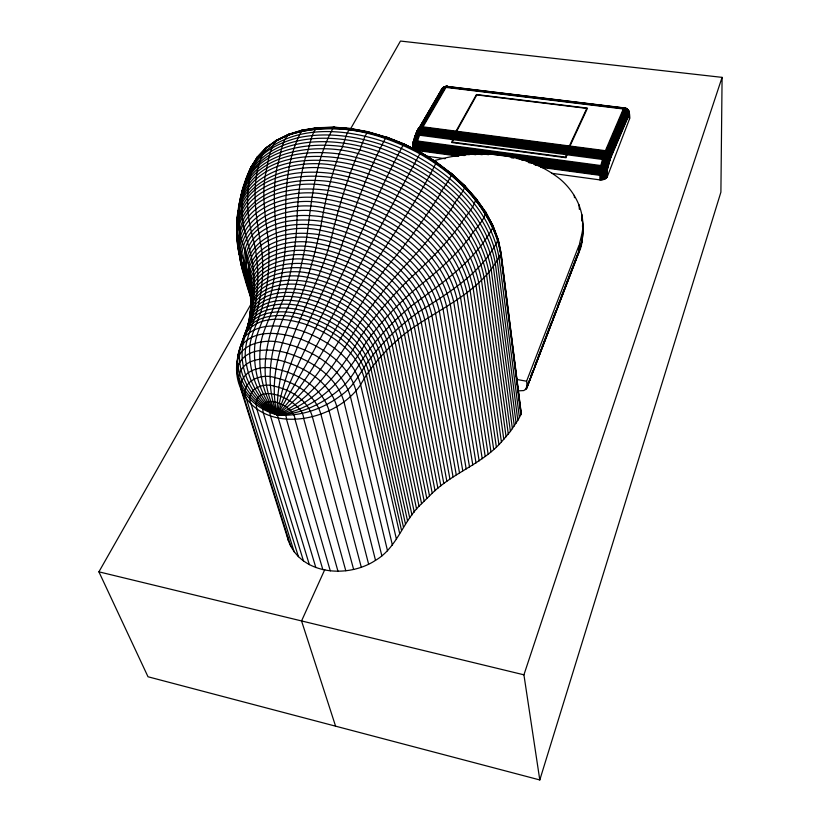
<?xml version="1.0" encoding="UTF-8"?>
<svg xmlns="http://www.w3.org/2000/svg" width="821" height="821" viewBox="0 0 821 821"><rect width="100%" height="100%" fill="white"/><g stroke="black" fill="none" stroke-linecap="round" stroke-linejoin="round"><path stroke-width="1.23" d="M239.404 206.215C234.693 224.759 236.992 244.709 244.566 262.186C251.288 281.552 252.652 302.692 248.599 322.766C255.29 295.201 251.308 266.415 241.507 240.163C234.796 215.79 239.968 189.867 250.785 167.484L258.102 156.503L256.891 158.494M607.314 176.689L607.181 170.327L610.29 158.915L629.112 114.581C630.641 111.635 625.551 105.673 623.313 108.967L603.712 154.646L599.977 168.808L599.843 179.881L604.492 179.276L607.314 176.689L629.461 119.096L629.409 117.157M350.413 129.143L400.463 41.05L722.09 77.369L720.9 192.155L539.797 779.95L148.016 676.771L98.91 571.837L251.585 303.103C262.392 274.183 301.41 277.765 325.054 286.416C353.081 296.986 381.724 317.101 389.246 347.704L421.584 503.694C403.162 520.37 397.58 547.463 375.515 560.343C348.207 578.456 300.907 575.121 288.417 540.711L240.491 387.974C228.279 359.126 247.932 335.953 252.201 308.747C255.177 291.691 254.787 274.091 251.411 257.127C247.49 240.461 241.261 224.02 242.041 206.594C242.133 198.692 243.129 190.8 245.11 183.155C246.731 173.59 253.648 166.427 256.86 157.499L265.871 147.862L269.103 146.138M432.236 493.195C452.956 472.906 482.019 463.855 501.415 441.985L478.766 282.619C464.491 217.113 397.703 176.022 335.235 165.534C289.208 156.76 228.967 178.68 237.423 235.032C235.658 259.292 252.468 279.982 251.062 304.273C244.966 265.183 293.949 257.702 321.596 266.979C356.088 276.79 392.089 300.004 401.264 336.723L432.236 493.195L421.584 503.694M609.9 160.095L607.817 157.098L603.466 155.395L420.711 131.319L417.13 131.945L416.257 134.439L416.75 133.32M441.205 91.388L442.273 88.278L445.844 86.379L623.888 108.013C629.574 108.382 630.159 114.724 629.461 119.096M517.907 390.868L523.839 390.57L526.672 388.333L578.918 252.396C578.138 243.026 583.197 234.437 582.838 224.933C582.838 206.964 573.366 190.267 559.83 178.896C524.557 151.013 475.02 148.775 433.201 160.998M582.038 221.116L581.894 214.64M581.802 235.442C582.777 241.938 581.145 249.266 577.471 254.602M375.515 560.343L336.846 406.652C330.042 382.904 306.551 368.311 284.128 361.527C268.683 356.663 241.528 356.581 238.86 377.362C244.473 395.332 260.093 408.489 277.344 414.892C300.137 414.564 321.904 404.312 339.083 389.749C352.045 379.651 358.274 364.267 367.962 351.511C380.421 334.578 395.178 319.41 411.331 305.997C441.667 283.276 474.959 261.447 493.154 226.924L484.883 211.561C487.469 218.201 471.931 231.881 468.894 238.408C453.849 257.661 435.048 273.424 416.031 288.571C397.58 304.447 380.698 322.212 366.361 341.905C346.595 375.956 319.112 409.576 277.344 414.892C255.711 409.433 234.785 389.749 238.049 366.115C234.868 347.232 249.399 332.967 252.837 315.315C259.487 290.511 259.21 264.105 253.32 239.178C246.372 215.861 245.038 190.277 252.991 167.032C261.622 150.592 280.751 142.361 297.982 137.774C325.927 131.822 355.021 135.855 381.898 144.732C434.011 163.492 486.689 202.941 497.218 260.38L517.805 420.362L510.395 431.436L501.415 441.985M610.29 158.915L608.279 155.703L603.958 153.917L421.317 129.923L417.704 130.621L416.504 133.874M611.306 156.267L609.459 152.624L605.231 150.654L422.897 126.824C415.036 128.24 413.415 141.787 413.24 148.847C412.204 143.439 412.132 145.686 416.391 146.682L475.79 154.707M381.868 555.899L343.999 401.921C336.631 376.1 311.067 360.234 286.703 352.897C270.52 348.402 245.171 347.026 238.049 366.115C240.953 388.076 257.702 405.964 277.344 414.892C330.966 375.053 350.7 307.629 393.916 258.512C410.367 238.059 426.048 216.949 439.769 194.556C440.395 190.78 454.198 175.027 450.493 173.631M469.427 154.676L415.652 147.39L412.809 146.261L412.963 144.886M629.276 114.704L628.301 110.219M609.705 160.711L607.591 157.827L603.23 156.164L420.414 132.058L416.483 132.93L415.231 136.471L418.187 129.184L422.251 127.994L604.718 151.885L608.987 153.784L610.886 157.283M412.768 144.712L412.778 147.975M417.078 131.216L416.996 132.786L417.868 129.626M602.224 179.881L602.357 169.177L606.021 155.251L626.228 108.588L628.773 110.999L629.255 114.468L627.829 110.178L624.247 107.838M610.485 158.35L608.515 155.046L604.215 153.219L421.625 129.256L417.992 129.995L417.242 132.273M412.963 145.327L413.076 149.196M392.448 545.36L355.996 390.847C348.987 364.914 324.469 348.196 300.619 339.042C281.541 332.505 253.556 327.969 240.317 347.273C235.196 375.012 253.545 402.126 277.344 414.892C316.814 403.932 341.895 369.358 361.332 335.645C375.32 315.367 391.473 296.627 409.032 279.376C427.156 262.679 445.003 245.489 459.616 225.539C464.358 217.011 474.795 207.631 475.78 198.333L485.858 212.557M607.407 169.259L605.108 166.94L600.674 165.514L417.417 140.986C412.45 140.258 410.705 145.214 416.811 143.316L600.13 167.946L607.222 170.08M441.113 91.521L442.54 88.032L446.224 87.005L623.508 108.557L627.552 110.578L629.173 114.458L628.599 110.732M412.604 145.933L413.445 147.38L415.652 148.18L465.63 154.974M581.73 241.538L582.181 236.9M418.033 130.816L419.203 127.707M482.184 154.707L416.452 145.84C411.793 146.179 412.234 142.505 416.668 144.147L599.977 168.808L607.181 170.327M237.721 370.62L237.187 368.301L237.71 363.847M417.499 130.642L442.334 88.34L445.105 86.718L624.453 108.372L627.685 110.342L629.184 114.437L627.962 110.086L608.741 154.41L604.564 169.588L604.492 179.276M412.706 144.968L413.014 144.414L412.645 146.035M413.189 142.105L413.137 143.726M517.805 420.362L521.078 414.338L520.986 412.532M396.492 539.459L360.624 384.721C353.543 358.172 328.472 341.002 304.068 331.663C285.4 325.373 260.78 321.227 245.13 336.271C234.796 365.92 252.068 398.811 277.344 414.892C315.367 397.518 337.205 360.491 357.71 326.06C371.513 305.279 387.009 285.657 403.696 267.133C421.625 248.25 438.599 228.33 452.874 206.492C453.202 202.951 468.575 186.921 463.516 185.618M629.245 114.447L628.835 111.379L609.521 156.072L605.765 169.865L605.754 178.578M412.84 143.891L412.676 144.404L414.584 144.722L488.598 154.697M412.942 144.465L413.035 143.86M238.911 208.236C242.585 150.797 313.612 141.038 357.915 153.527C415.97 168.777 476.396 209.468 488.864 271.72L510.395 431.436M239.835 203.926L240.204 201.402M240.574 198.867C249.338 145.348 316.69 138.513 359.444 149.915C417.889 165.216 478.684 206.245 491.122 268.919L512.396 428.716M241.497 195.306L242.174 190.708L249.317 170.799L255.68 160.485M237.033 230.167C240.635 176.926 306.941 169.3 347.591 180.856C401.51 195.326 457.779 232.661 470.115 290.398L493.708 449.446M242.472 192.278L243.149 187.66L246.721 178.793M243.714 188.142L244.227 184.663M237.248 233.359C240.84 180.928 306.202 173.621 346.195 185.002C399.324 199.298 454.772 236.027 467.036 292.902L490.958 451.837M244.904 185.197L245.428 181.708M403.522 144.475C387.112 174.524 370.528 212.239 355.319 245.571C330.411 302.528 298.29 356.232 277.344 414.892L322.848 569.63M239.64 349.767C242.185 338.857 247.952 328.698 249.512 317.358C249.861 301.769 264.064 290.767 278.74 289.177C321.586 285.144 370.897 310.728 383.643 353.482L416.637 509.256M243.016 340.869C246.782 313.981 280.341 312.154 300.968 318.651C328.985 326.902 358.315 345.384 366.392 375.115L401.49 530.13M250.887 298.711C254.366 266.548 295.56 263.52 320.139 271.156C353.892 280.782 389.133 303.462 398.164 339.391L429.475 495.74M245.356 334.486C250.272 309.373 283.101 309.076 302.682 314.915C330.945 323.217 360.522 341.895 368.619 371.903L403.439 527.02M246.238 332.064C250.261 305.874 284.302 305.002 304.365 311.128C332.926 319.492 362.8 338.396 370.928 368.721L405.461 523.952M247.193 328.616C251.247 302.087 285.698 301.091 306.038 307.3C334.927 315.736 365.15 334.896 373.319 365.591L407.555 520.925M251.503 303.144L250.518 308.994L250.723 315.202M240.491 387.974C261.365 437.111 335.645 422.415 360.624 384.721C372.2 363.857 389.01 346.246 407.657 331.53C440.272 307.639 482.666 291.855 501.118 253.135L498.224 239.506L497.177 238.47M265.871 147.862C247.778 180.333 256.737 218.612 262.094 253.196C263.767 274.06 261.868 295.283 255.772 315.336C250.189 331.037 242.236 346.821 246.362 364.042C249.851 384.084 261.201 402.547 277.344 414.892C300.332 416.945 323.536 408.858 341.659 394.891C355.062 385.552 361.086 370.148 370.918 357.74C384.331 340.192 400.617 324.952 418.525 312.052C448.635 292.799 482.358 272.829 498.224 239.506M412.83 143.48L413.045 144.178L413.589 141.54M607.314 169.619L604.954 167.597L600.479 166.283L417.191 141.725L413.743 141.941L412.747 143.942M579.092 251.534L526.672 388.333M414.995 137.169L416.473 132.622M493.154 226.924L492.138 225.046M273.147 143.182L277.18 140.227C268.867 147.503 267.892 164.98 265.224 175.653C261.694 197.338 265.747 219.053 268.282 240.563C270.058 263.397 268.19 286.601 261.807 308.624C257.804 323.648 248.496 337.236 249.646 353.389C250.036 376.511 260.175 399.355 277.344 414.892C320.888 367.685 343.825 306.428 380.585 254.356C400.166 224.626 421.224 193.602 436.351 162.281L451.499 173.826M582.643 232.251L582.838 224.933M415.518 135.013L414.964 136.789M248.353 323.915L247.86 326.214C251.062 298.546 286.745 296.884 307.68 303.431C336.959 311.959 367.562 331.397 375.792 362.502L409.72 517.938M412.819 143.624L413.579 142.556L416.996 142.505L600.295 167.104L604.81 168.243L607.263 169.844M445.844 86.379L441.893 88.812L417.715 130.703L418.002 130.211M237.751 356.478L239.322 350.885M582.14 240.091L579.113 250.641L527.154 386.722M578.589 253.196L582.13 240.994L583.167 230.485L582.53 223.62M413.189 143.511L413.343 141.807M413.127 142.444C414.287 139.088 414.584 132.212 419.849 133.587L602.747 157.765L607.14 159.336L609.336 161.994M413.158 142.792L416.76 132.253M539.797 779.95L523.921 674.821L722.09 77.369M441.37 90.033L442.827 87.991L445.977 87.395L623.313 108.967L627.398 110.907L629.112 114.581M247.111 177.705L250.785 167.484L257.712 156.667M247.111 178.106L251.021 167.156M248.958 173.436L251.308 166.868M250.487 169.916L251.657 166.632M239.404 203.3C255.906 148.221 328.143 150.387 372.067 166.027C422.312 184.263 473.307 221.906 484.031 277.231L506.095 436.782M239.003 206.543C255.393 152.018 326.953 154.358 370.415 169.824C420.178 187.927 470.731 225.149 481.445 279.94L503.807 439.399M609.521 161.347L607.366 158.566L602.983 156.955L420.126 132.807L416.586 133.341L415.036 136.44M441.452 89.961C441.575 87.98 445.003 87.005 442.755 89.058M525.543 389.647L528.765 381.283M530.602 376.5L532.901 370.528M534.738 365.745L537.037 359.772M537.95 357.381L541.172 349.017M542.086 346.626L545.308 338.252M546.222 335.871L551.743 321.524M553.118 317.943L555.879 310.769M557.716 305.987L560.014 300.014M560.928 297.623L564.15 289.259M565.064 286.868L568.286 278.504M569.199 276.113L577.009 255.803M526.189 389.031L578.107 253.946C582.5 242.257 584.809 229.398 581.596 217.072M527.133 385.839L526.579 381.221L578.754 245.992M250.159 313.807C260.606 286.498 297.469 290.162 319.851 298.341C346.462 308.409 373.668 327.425 380.954 356.447L414.266 512.099M249.512 317.358C259.826 290.501 296.094 294.216 318.107 302.251C344.307 312.175 371.113 330.873 378.337 359.454L411.957 514.993M416.175 133.474L417.314 130.97M256.696 157.868L264.865 149.053L275.035 141.602L289.505 134.459C281.511 138.359 280.31 158.35 277.221 166.499C272.213 189.774 274.943 213.563 276.544 237.012C277.18 260.39 274.501 283.963 267.636 306.356C263.305 321.524 254.11 335.296 254.531 351.614C253.956 374.52 261.694 397.949 277.344 414.892L307.947 361.507L420.496 152.552L403.634 143.778L420.568 152.388L436.628 162.568M412.973 145.543L412.881 147.903L415.754 149.658L459.38 155.61M416.432 132.869L417.602 130.354M324.767 569.62L301.553 620.943L335.584 726.164M416.668 132.797L417.448 131.196L421.009 130.611L603.712 154.646L608.043 156.39L610.095 159.5M416.545 132.407L417.417 131.268M416.206 133.279L416.021 135.024M416.955 131.719L418.187 129.184M412.984 145.738L412.953 148.427M441.677 89.941L443.248 87.416C453.202 85.086 442.232 85.723 441.606 89.92L442.601 88.073L443.617 87.724M607.058 172.256L604.225 174.76L600.346 175.396L541.101 167.381M417.222 131.165L418.792 128.107M443.053 88.206L441.749 89.992L442.191 89.458M413.179 142.351L413.045 143.193M607.047 171.938L604.205 174.175L600.325 174.709L540.187 166.581M417.92 129.595L418.453 128.569M419.685 127.368L414.153 141.797L413.61 149.237M418.638 129.123L443.042 87.652M250.631 167.853L257.373 156.893M246.998 176.864C272.562 130.344 336.579 132.889 380.277 148.078C432.195 166.796 484.718 206.03 495.299 263.254L516.101 423.174M246.002 179.984C271.484 133.72 335.194 136.409 378.655 151.516C430.327 170.173 482.635 209.16 493.267 266.096L514.305 425.955M420.003 153.137L420.598 152.265L436.649 162.26M318.599 128.333C311.795 126.845 308.891 152.008 305.689 156.698C298.895 180.168 297.418 204.665 296.617 228.956C294.842 253.166 290.47 277.252 282.855 300.342C266.363 336.702 255.547 377.855 277.344 414.892C286.324 352.517 324.008 299.922 343.281 240.769C356.006 205.609 368.434 169.701 386.188 136.902L403.686 143.839M441.585 89.222L442.652 88.884M441.339 89.746L442.109 89.345M317.44 127.696L302.046 130.159C283.809 162.917 285.513 202.438 285.77 238.921C284.815 261.283 281.193 283.584 274.255 304.878C269.555 320.149 260.503 334.075 260.062 350.495C258.471 373.011 263.603 396.656 277.344 414.892C274.85 347.683 320.518 292.522 333.603 228.382C340.13 202.961 347.776 177.767 357.915 153.527C360.604 151.064 365.396 129.913 368.865 132.674M607.047 171.733L604.194 173.59L600.315 173.97L535.118 165.165M441.872 90.177L442.273 89.602M245.284 333.798C258.831 313.776 287.75 318.148 307.475 324.921C332.023 334.301 357.207 351.634 364.237 378.368L399.622 533.281M418.156 129.092L419.921 127.655L422.569 127.399L604.974 151.259L609.223 153.199L611.091 156.78M417.581 130.18L419.295 128.835L421.932 128.61L604.461 152.532L608.741 154.41L610.691 157.806M629.45 113.688L629.009 112.128L609.911 156.626L606.247 169.988L606.278 178.157M607.058 171.517L604.215 172.974L600.336 173.19L533.855 164.21M350.947 128.538L333.665 127.142C314.925 160.372 311.57 200.324 306.705 237.762C303.021 260.452 297.397 282.865 289.361 304.406C272.911 338.273 262.289 378.522 277.344 414.892C267.092 374.078 284.446 334.26 300.609 297.623C309.384 274.296 316.023 250.21 320.929 225.785C325.321 200.119 331.253 174.606 340.623 150.253C343.363 147.944 347.324 125.829 351.583 129.472M266.651 147.636L258.984 156.359M255.362 160.854C291.476 119.219 355.893 128.569 401.151 148.396C446.121 169.27 490.209 206.266 499.024 257.496L519.395 417.54M607.068 171.281L604.246 172.328L600.377 172.379L528.827 162.712M442.909 88.093L445.372 86.605M265.255 148.355L276.379 140.288M265.029 148.683L276.769 140.227M607.088 171.045L600.449 171.527L527.616 161.706M445.228 87.519L444.489 86.79L443.966 87.508L419.89 128.671L415.005 142.372L414.584 149.884L413.887 147.626L414.461 142.402L419.295 128.835L443.371 87.714L445.577 86.749M275.702 140.627L288.376 134.387M275.425 140.894L288.735 134.336M275.209 141.222L289.115 134.367M446.778 86.39L445.28 87.344L420.916 129.195L416.288 142.423L415.847 150.325L458.487 156.154M447.24 86.349L445.977 87.395L421.625 129.256L416.996 142.505L416.545 150.459M445.074 87.211L444.233 87.313M288.038 134.511L302.046 130.159M287.74 134.706L302.713 130.159M287.473 134.972L303.062 130.272M287.247 135.301C367.428 109.388 469.951 162.096 498.121 240.922M296.648 132.55L300.024 131.504M287.083 135.681C331.089 119.887 380.061 132.202 419.87 153.814C457.666 175.602 493.462 209.745 500.718 254.602L520.894 414.687M607.109 170.809L600.531 170.665L521.366 159.992M301.451 130.467L317.737 127.737M304.304 130.077L318.035 127.86M301.194 130.734L318.322 128.066M436.495 162.209L451.499 173.611M446.993 86.554L445.351 86.513L444.613 87.385L420.537 128.579L415.447 143.172L415.036 148.775L415.847 150.325M317.142 127.727L333.921 127.193L334.609 127.789M316.865 127.84L334.168 127.317M316.598 128.035L336.815 127.707M316.362 128.292C382.258 124.207 449.292 158.381 485.775 213.224M446.296 86.338L447.476 86.421M607.14 170.563L516.419 158.443M333.162 127.286L351.131 128.661M339.227 127.902L346.472 128.476M332.926 127.481C363.128 128.62 392.725 137.671 419.233 152.039M446.993 86.379L624.401 107.91L625.859 108.28L626.957 109.716L626.382 108.557M449.169 86.995L452.987 87.457M455.532 87.765L459.35 88.237M463.167 88.699L465.702 89.007M469.52 89.468L473.337 89.93M475.882 90.238L479.7 90.7M483.507 91.172L486.053 91.48M489.87 91.942L493.688 92.404M496.223 92.711L500.04 93.173M502.585 93.481L506.403 93.953M510.221 94.415L514.028 94.877M516.573 95.185L520.391 95.647M522.936 95.954L526.754 96.426M530.561 96.888L534.379 97.35M536.924 97.658L540.741 98.12M543.286 98.428L547.094 98.889M550.912 99.362L554.729 99.823M557.274 100.131L561.082 100.593M563.627 100.901L567.444 101.363M571.262 101.835L573.807 102.143M577.615 102.604L581.432 103.066M583.977 103.374L587.795 103.836M590.34 104.144L594.147 104.616M597.965 105.078L601.783 105.54M604.328 105.847L608.135 106.309M610.68 106.617L614.498 107.079M618.316 107.551L622.133 108.013M511.36 157.765L513.884 158.104M464.378 155.569L416.391 149.063L413.466 148.037L412.645 146.62M426.161 156.113L445.177 158.72M551.671 173.293L599.843 179.881M516.512 379.405L526.579 381.221M350.536 128.538L368.485 131.791M350.321 128.651L367.993 131.935L386.311 137.405L368.803 132.355M624.073 107.879L627.962 110.086L629.409 114.201M624.545 108.064L627.819 109.655L628.157 111.389L627.634 111.04M98.91 571.837L523.921 674.821M368.167 131.812L386.301 137.169M379.323 135.701L382.812 136.707M385.962 136.943L403.665 143.983M385.819 137.076L403.45 144.003L420.496 152.552M390.888 139.519L396.635 141.766M627.706 109.532L607.663 155.261L603.866 169.444L603.774 179.542M625.859 108.28L624.802 109.316L605.508 154.266L601.567 169.044L601.434 179.953M626.218 109.019L627.48 109.696M403.316 144.219L420.393 152.788L436.536 162.815L451.437 174.083M420.547 152.306L436.659 162.384M420.342 152.593L422.456 153.907M424.56 155.22L442.006 166.848M627.603 110.517L629.194 112.323L629.266 114.53L629.276 113.637L610.393 157.776L606.965 170.224L607.058 177.203M443.956 168.315L448.82 172M627.552 110.076L629.214 112.693M500.317 251.862L501.118 253.135M451.355 173.375L464.717 185.669M451.201 173.344L464.799 185.854M451.006 173.375L464.819 186.08M450.77 173.467L464.778 186.367M464.573 185.536L476.293 198.826M464.388 185.464L476.344 199.082M464.142 185.454L476.313 199.38M627.921 109.86L628.393 110.404M476.016 198.446L485.796 212.27M475.503 198.272L485.847 212.875L493.216 226.575M485.663 212.023L493.134 225.919M485.457 211.818L493.216 226.237M627.388 109.398L626.864 109.008L626.197 109.973L606.986 154.871L603.127 169.311L603.014 179.748M241.764 263.336L240.348 258.441C241.282 271.125 248.63 281.983 250.816 294.349M492.99 225.642L498.316 239.845M492.764 225.406L498.326 240.194M492.487 225.2L498.265 240.563M608.956 163.379L606.709 160.926L602.286 159.438L419.295 135.188L416.226 135.383L415.231 136.471M609.151 162.661L606.924 160.116L602.511 158.597L419.572 134.377C418.228 134.182 415.005 134.182 415.57 136.245M290.819 546.488L239.075 381.714L238.921 378.491M294.164 551.866L246.628 399.519C238.654 381.878 261.15 372.652 275.066 377.691C294.431 381.981 315.007 393.957 320.857 414.082L361.261 567.137M298.423 556.751L251.267 404.599C244.309 389.934 262.864 381.97 274.532 386.26C290.613 389.831 307.608 399.868 312.329 416.627L353.605 569.353M624.668 108.321C626.454 109.47 624.432 106.771 624.063 109.101L604.492 154.779L600.767 168.921L600.633 179.953M303.513 561.051L256.85 409.074C250.508 378.255 303.031 399.95 303.637 418.33L345.795 570.739M309.343 564.674L263.284 412.86C258.369 390.683 294.729 405.502 294.955 419.141L337.975 571.242M315.828 567.557L270.468 415.888C266.158 403.101 287.268 410.182 286.447 419.059L330.278 570.872M581.586 217.996L582.222 220.192M250.98 293.98C243.324 275.312 242.534 250.59 260.103 237.136C277.252 223.969 300.291 222.819 320.929 225.785C368.66 234.539 419.623 265.275 431.836 315.1L459.483 472.742M250.846 294.493C242.831 274.542 240.286 247.778 259.395 233.123C276.954 219.556 300.609 218.335 321.791 221.352C370.764 230.28 423.051 261.848 435.489 312.986L462.757 470.751M250.682 295.468C242.195 274.132 237.71 245.089 258.461 229.069C276.482 215.081 300.794 213.768 322.571 216.857C372.878 225.98 426.612 258.451 439.307 310.995L466.174 468.914M240.758 261.314L244.997 276.01M245.705 278.463L250.662 295.611M241.282 264.177L251.647 299.911M251.719 300.804C242.503 271.104 225.477 229.459 255.126 205.168C275.466 188.861 303.277 187.014 328.174 190.41C385.511 200.427 446.809 237.751 460.602 297.756L485.221 456.466M368.608 564.109L329.088 410.736C322.243 387.563 298.444 373.812 276.113 368.886C259.898 363.929 234.077 372.765 243.026 393.947M387.543 550.87L350.423 396.615C341.628 366.741 310.831 348.966 281.983 342.778C264.064 337.821 233.923 344.451 237.187 368.301M287.278 535.856L288.417 540.711M498.07 239.198L501.067 253.874M497.834 238.911L500.933 254.243M497.536 238.665L498.296 242.267M419.079 506.454L386.414 350.567C376.716 314.433 339.678 292.492 304.93 285.585C283.635 280.556 249.81 287.668 250.272 314.864M240.112 257.312C223.22 201.904 283.912 176.464 329.252 186.131C387.584 196.25 449.949 234.293 463.865 295.355L488.126 454.177M242.698 269.852C225.601 218.612 283.337 193.777 325.167 203.495C379.22 213.111 436.977 248.137 450.308 304.653L476.016 462.972M248.855 286.591C233.893 242.246 284.22 221.649 320.026 230.208C366.566 238.798 416.237 268.713 428.213 317.275L456.25 474.774M250.867 295.806C242.154 259.128 286.611 245.069 314.936 252.016C356.098 259.836 399.991 286.129 410.941 329.016L440.836 485.868M251.585 300.64C241.302 264.177 285.472 249.102 313.807 256.316C354.015 264.003 396.892 289.639 407.657 331.53L437.911 488.249M251.595 302.549C242.749 267.369 285.534 253.812 312.647 260.585C351.942 268.139 393.844 293.169 404.425 334.096L435.048 490.691M251.01 302.107L251.513 304.519M237.464 241.076L238.429 245.705M244.586 275.445C228.176 226.442 283.532 203.033 323.392 212.382C374.992 221.68 430.122 255.023 443.042 308.942L469.52 466.995M238.388 247.532C234.098 227.099 238.316 203.7 255.064 189.836C276.585 172.277 306.192 170.06 332.731 173.6C393.711 183.976 458.918 223.938 473.091 287.843L496.366 447.004M238.86 249.83L239.332 252.119M243.58 272.664C226.822 222.512 283.399 198.395 324.254 207.929C377.106 217.391 433.58 251.585 446.716 306.828L472.804 465.025M424.149 500.995L392.151 344.882C382.196 307.331 343.732 284.477 307.639 277.385C285.41 272.161 250.313 279.797 250.826 308.101M250.795 294.195C235.073 251.267 283.04 230.444 318.096 238.993C362.369 247.254 409.597 275.64 421.142 321.801L449.939 479.043M250.877 294.944C244.976 278.114 245.992 256.757 261.273 245.171C277.621 232.754 299.491 231.758 319.082 234.611C364.462 243.037 412.891 272.172 424.652 319.513L453.069 476.878M426.787 498.347L395.127 342.111C385.028 303.78 345.774 280.423 308.942 273.229C286.324 268.005 250.836 275.63 250.928 304.293M443.822 483.528L414.287 326.563C403.142 282.619 358.182 255.659 316.023 247.696C288.068 241.364 244.72 253.145 249.717 289.331M446.85 481.26L417.684 324.151C406.344 279.119 360.275 251.462 317.08 243.355C288.366 236.879 244.001 249.112 249.143 286.201M413.025 146.046L413.394 148.211M413.189 148.704L412.737 145.327M479.156 460.868L453.818 302.405C440.323 244.679 381.324 208.862 326.132 199.103C288.643 190.934 232.651 208.678 239.67 256.162M482.225 458.693L457.256 300.117C443.597 241.22 383.417 204.624 327.127 194.741C288.818 186.429 231.799 204.727 238.993 253.155M498.932 444.52L475.985 285.246C461.741 220.521 395.722 179.973 333.973 169.537C291.445 160.536 229.428 181.893 237.423 235.032M508.302 434.124L486.504 274.491C472.188 207.046 403.511 164.549 339.237 153.958C311.19 150.325 279.92 152.983 257.373 171.743C242.123 184.828 236.427 205.691 237.7 225.18M500.615 252.139L521.078 414.338M501.026 252.786L521.253 413.599M500.861 252.447L521.202 413.969M582.458 225.672L582.982 231.378M412.614 146.282L412.706 147.482M574.3 195.388L574.474 197.697M579.01 204.737L579.359 209.376M628.958 112.231L628.465 110.65L609.059 155.538L605.19 169.731L605.149 178.957M239.937 253.627L240.05 255.557M606.719 177.695L606.657 170.111L609.993 157.796L629.225 112.867L629.604 118.614M237.341 370.404L237.546 374.992M238.295 211.305L238.47 216.005M249.769 315.88L249.882 319.461M412.604 145.563L412.645 146.538M566.316 154.676L565.618 157.16L452.35 142.084L456.281 131.801L476.806 94.918L586.789 108.393L569.117 146.569L566.316 154.676M566.901 154.748L566.059 157.755L451.642 142.515L455.727 131.729L476.447 94.528L587.508 108.126L569.702 146.641L566.901 154.748"/></g></svg>
